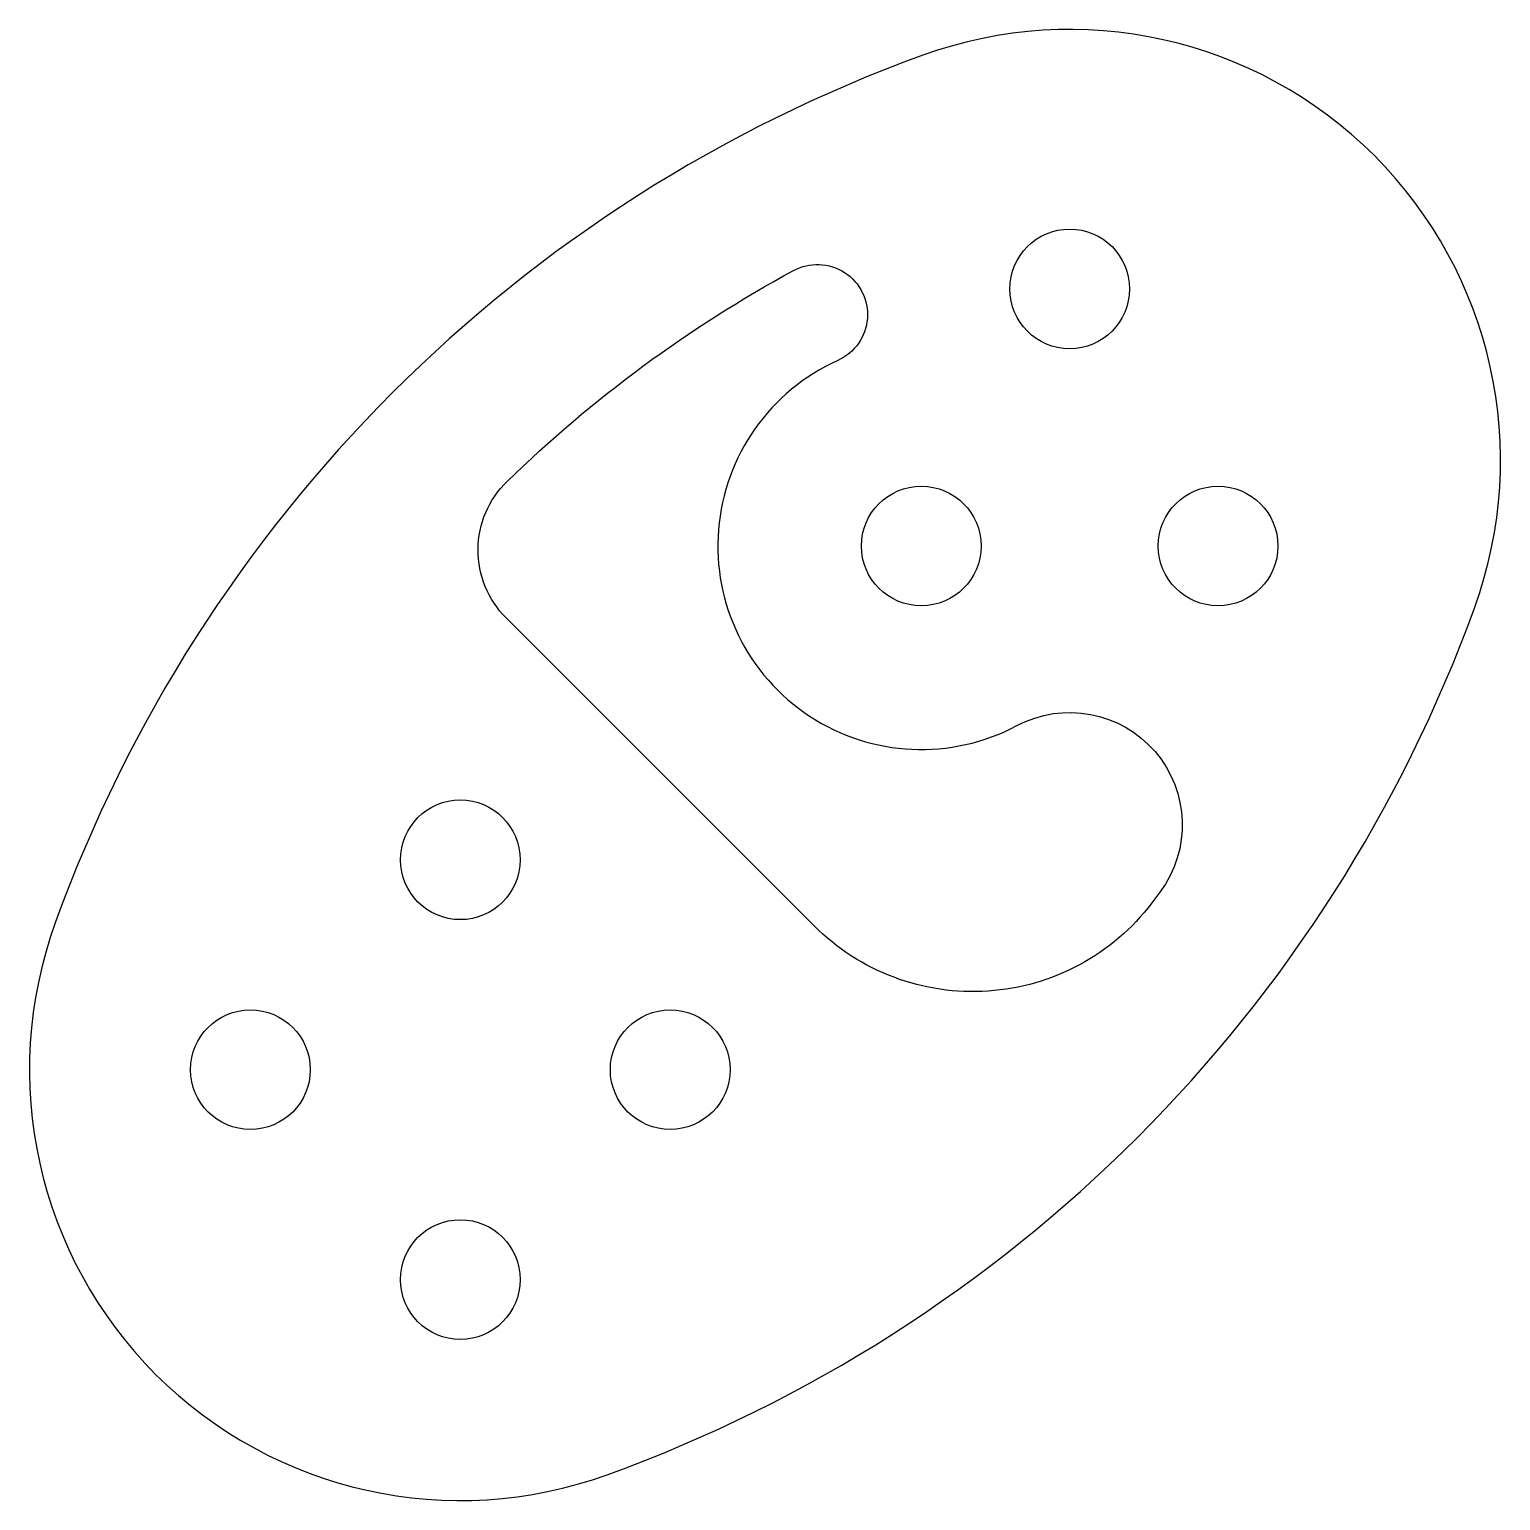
# Model space of a CAD drawing. Header units: millimetres. Extents: x -21.7 to 9, y -21.7 to 9.
import ezdxf

# ---------------------------------------------------------------- set-up
doc = ezdxf.new("R2010")
doc.units = ezdxf.units.MM

msp = doc.modelspace()

# ---------------------------------------------------------------- linework, layer by layer
for points in [[(-9.658, -21.188, 0.222222), (8.46, -3.07, 0.636364), (-3.07, 8.46, 0.222222), (-21.188, -9.658, 0.636364)], [(1.717, -9.245, -0.454436), (-5.339, -9.723), (-11.772, -3.29, -0.418279), (-11.752, -0.442, -0.068467), (-5.771, 3.963, -1.038731), (-4.841, 2.087, 1.033972), (-1.104, -5.542, -0.8002), (1.886, -9.02, -0.002577)]]:
    msp.add_lwpolyline(points, format="xyb", close=True)
for centre in [(0, 3.58), (-3.1, -1.79), (3.1, -1.79), (-12.728, -8.344), (-17.112, -12.728), (-8.344, -12.728), (-12.728, -17.112)]:
    msp.add_circle(centre, 1.25)

doc.saveas('drawing.dxf')
